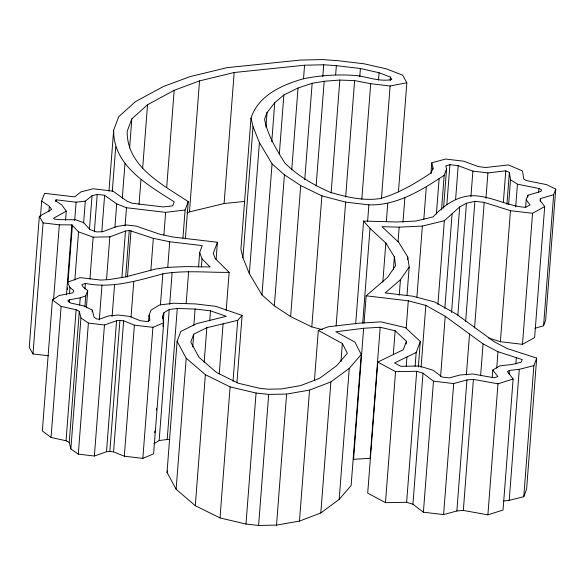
<?xml version="1.0" encoding="UTF-8"?>
<svg xmlns="http://www.w3.org/2000/svg" width="585" height="585" viewBox="0 0 585 585"><rect width="100%" height="100%" fill="white"/><g stroke="black" fill="none" stroke-linecap="round" stroke-linejoin="round"><path stroke-width="0.88" d="M398.436 191.953L406.838 82.763L402.634 75.136L386.195 68.825L364.031 63.787L337.37 60.635L322.225 59.568L300.215 60.079L227.053 67.663L190.118 76.598L163.281 86.558L135.449 101.658L118.696 116.715L113.651 130.214C113.095 165.833 148.232 185.116 174.206 201.847L172.729 205.803L163.369 206.944L132.232 203.258L127.194 201.298L112.956 191.127L93.052 188.772L80.92 191.909L74.96 196.67L73.929 196.794L44.57 193.321L41.667 201.079L49.374 206.264L51.685 209.437L39.334 216.37L29.25 347.402L32.994 353.932L48.35 355.746M40.475 216.545L41.667 201.079M32.994 353.932L43.078 222.9L39.334 216.37M48.957 211.726L49.374 206.264M55.933 201.642L56.072 199.821L76.094 202.191L85.3 201.13L92.035 195.748L97.22 194.41L104.62 195.288L116.7 203.916L126.47 207.726L165.628 212.355L185.101 209.993L188.231 201.628C162.893 184.728 126.726 166.835 127.172 131.332L131.83 118.872L147.544 104.744L174.169 90.309L199.536 80.891L234.183 72.511L304.566 65.22L323.717 64.767L336.36 65.659L360.404 68.504L379.058 72.745L390.436 77.11L391.76 79.501C379.965 82.002 367.98 76.993 356.309 75.545C338.671 74.193 320.916 75.216 303.578 78.734C282.343 84.715 258.212 95.413 250.994 118.141L240.91 249.173L242.943 257.671L249.334 273.656L261.978 294.891L274.336 305.838L290.613 316.58L311.805 326.913L322.364 329.677M43.078 222.9L59.334 224.815L71.86 224.896L78.558 231.894L93.147 237.152L109.826 236.852L125.49 231.031L129.263 230.439L153.328 238.336L169.716 241.759L202.249 245.605L199.69 252.435L202.008 258.855L210.117 266.935L185.833 266.599L166.9 267.396L155.01 269.151L125.804 276.866L108.927 279.615L100.766 280.069L80.05 277.619L67.516 282.211L69.937 287.491L73.783 290.562L72.95 292.792L59.114 295.549L52.416 299.922L42.332 430.962L51.041 437.434L66.046 440.776L69.227 442.392L70.858 448.958L78.31 454.121L94.375 456.022L106.499 451.759L109.834 451.437L113.563 451.876L124.312 456.198L142.835 458.384L153.606 453.836L163.683 322.803L162.586 316.368L163.946 312.719L169.233 309.487L177.277 308.478L195.105 309.026L210.498 310.847L226.329 316.302L196.794 323.571L180.802 331.468L177.101 341.347L167.025 472.38L176.129 489.243L195.288 505.711L220.011 517.922L245.985 524.072L258.607 525.432L276.522 525.118L299.461 521.103L320.814 512.957L339.176 499.407L351.132 485.506L361.216 354.473L354.919 342.079L335.834 331.753L363.636 328.28L380.191 327.271L395.138 330.781L406.436 341.267L406.224 344.002M53.593 299.432L59.334 224.815M65.571 220.216L66.266 211.119L61.798 204.991L55.677 200.874L56.072 199.821M51.041 437.434L61.118 306.401L52.416 299.922M66.471 294.957L71.86 224.896M67.436 289.699L67.582 287.878M67.999 282.423L72.408 225.093M74.697 220.391L76.094 202.191M69.447 293.86L69.937 287.491M69.191 302.503L69.403 299.776L80.225 297.838L85.739 295.871L87.713 290.584L82.843 286.694L81.915 284.676L85.41 283.396C111.567 288.807 137.767 280.61 162.835 273.846C184.728 270.102 207.068 272.632 229.13 272.339L226.19 310.562M74.843 280.12L78.558 231.894M66.046 440.776L76.13 309.743L61.118 306.401M83.618 222.973L85.3 201.13M79.662 305.114L80.225 297.838M69.227 442.392L79.311 311.359L76.13 309.743M70.858 448.958L80.942 317.926L79.311 311.359M89.446 229.415L92.035 195.748M84.986 288.858L85.41 283.396M84.898 306.796L85.739 295.871M86.383 307.871L87.713 290.584M89.929 279.008L93.147 237.152M94.346 231.718L97.22 194.41M78.31 454.121L88.393 323.088L80.942 317.926M92.174 311.944L92.313 310.123L84.262 306.043L70.602 303.001L67.736 300.865L69.403 299.776M101.819 231.682L104.62 195.288M108.956 191.178L113.651 130.214M99.304 319.929L101.965 285.356M112.283 191.478L115.713 146.893M106.536 279.615L109.826 236.852M94.375 456.022L104.459 324.982L116.583 320.726L119.918 320.404L123.64 320.843L134.396 325.158L152.919 327.351L163.683 322.803M114.887 227.58L116.7 203.916M112.108 316.5L114.558 284.654M122.294 198.242L124.956 163.661M129.592 147.99L131.83 118.872M106.499 451.759L116.583 320.726M125.073 225.92L126.47 207.726M121.921 277.436L125.49 231.031M109.834 451.437L119.918 320.404M125.695 276.851L129.263 230.439M113.563 451.876L123.64 320.843M127.457 277.056L131.033 230.651M139.054 204.34L140.941 179.77M131.055 317.004L133.782 281.517M142.645 168.443L147.544 104.744M124.312 456.198L134.396 325.158M150.879 270.182L153.328 238.336M148.561 321.662L149.051 315.293L150.945 310.218L159.464 305.004L173.467 303.242L195.405 303.915L215.741 306.321L242.102 315.417L236.918 382.751M142.835 458.384L152.919 327.351M166.674 187.668L174.169 90.309M163.88 235.097L165.628 212.355M160.451 304.785L162.835 273.846M162.44 318.189L162.586 316.368M154.703 432.834L154.842 431.013M156.458 410.085L156.597 408.264M162.893 326.371L163.04 324.551M163.244 321.823L163.946 312.719M167.756 267.235L169.716 241.759M153.862 443.759L159.149 440.527L169.233 309.487M169.687 304.324L172.136 272.478M159.149 440.527L167.193 439.51L177.277 308.478M182.929 238.197L185.101 209.993M185.357 238.936L188.231 201.628M186.922 212.867L189.46 211.924L199.536 80.891M186.169 303.63L188.619 271.784M176.129 489.243L186.213 358.21L177.101 341.347M193.847 325.406L195.105 309.026M198.571 266.994L199.69 252.435M192.736 346.934L193.715 334.196L206.834 327.717L237.722 320.317L242.102 315.417M201.372 267.045L202.008 258.855M204.172 362.29L206.834 327.717M195.288 505.711L205.372 374.678L186.213 358.21M209.73 320.858L210.498 310.847M216.106 259.543L217.437 242.256L173.065 237.013L159.829 234.249L136.268 226.124L126.47 224.969L116.744 226.49L102.55 231.762L96.423 231.872L89.893 229.517L83.757 222.731L75.56 219.755L59.195 219.66L54.164 219.061L53.666 218.19L66.266 211.119M189.46 211.924L224.106 203.543L234.183 72.511M219.229 373.873L223.082 323.827M220.011 517.922L230.095 386.882L205.372 374.678M233.027 381.288L237.722 320.317M242.943 257.671L253.027 126.638L250.994 118.141M249.334 273.656L259.418 142.616L253.027 126.638M265.912 127.091L267.031 112.532L274.767 102.675L283.871 94.997L298.036 87.999L312.156 83.282L324.178 81.271L339.819 80.065L354.62 80.598L370.707 83.706L390.115 86.002L406.838 82.763M271.754 141.804L274.767 102.675M261.978 294.891L272.062 163.858L259.418 142.616M245.985 524.072L256.062 393.04L230.095 386.882M279.323 154.14L283.871 94.997M274.336 305.838L284.42 174.805L272.062 163.858M258.607 525.432L268.69 394.4L286.606 394.085L309.545 390.071L330.898 381.917L349.26 368.374L361.216 354.473M291.732 169.891L298.036 87.999M303.513 78.865L304.566 65.22M290.613 316.58L300.697 185.547L284.42 174.805M276.522 525.118L286.606 394.085M304.734 179.741L312.156 83.282M322.81 76.598L323.717 64.767M316.127 185.913L324.178 81.271M311.805 326.913L321.889 195.88L300.697 185.547M299.461 521.103L309.545 390.071M335.658 74.756L336.36 65.659M314.438 380.491L318.291 330.445L328.192 326.818L358.51 323.22L380.886 321.852L405.39 327.607L420.308 341.457L418.348 366.934M331.132 192.896L339.819 80.065M320.814 512.957L330.898 381.917M345.662 197.072L354.62 80.598M336.112 325.852L345.64 202.103L321.889 195.88M359.768 76.693L360.404 68.504M340.938 361.654L342.342 343.461L318.291 330.445M361.815 199.273L370.707 83.706M339.176 499.407L349.26 368.374M355.68 323.907L363.592 221.086L396.535 221.964L415.928 221.05L433.097 216.874C443.32 205.957 455.627 196.823 471.049 195.704C490.164 195.288 506.859 206.183 525.637 207.331L530.061 204.867L526.2 199.777L527.904 195.229L540.949 191.419L541.549 189.796L538.917 188.502L517.44 184.18L510.522 179.749L509.381 172.414L505.776 170.857L487.912 172.897L472.892 171.12L458.194 165.679L449.923 164.707L445.807 165.833L446.567 168.948L443.562 208.077M367.621 221.225L368.879 204.845C396.952 205.759 421.558 190.11 444.176 175.339L446.567 168.948M378.502 80.021L379.058 72.745M362.737 323.044L370.02 228.406L363.592 221.086M363.636 328.28L353.552 459.313L370.108 458.304L380.191 327.271M364.067 323.11L366.166 295.813L387.606 277.312L395.614 265.678L394.363 256.852L385.837 243.053L370.02 228.406M390.158 80.752L390.436 77.11M381.435 198.834L390.115 86.002M386.349 221.642L387.753 203.441M382.824 282.182L385.837 243.053M406.436 341.267L403.27 349.742L377.793 362.071L367.709 493.104L385.464 502.669L406.626 502.31L412.93 504.226L423.401 512.219L443.605 514.603L456.863 510.976L463.327 510.434L487.897 514.837L503.041 510.04L513.125 379.007L507.4 371.599L509.403 370.407L519.29 369.325L533.864 365.662L536.694 358.093L507.166 348.536L494.201 341.728L456.49 314.203L434.728 301.999L412.454 296.142L385.179 292.917L400.447 279.74L409.178 267.06L407.745 256.983L398.648 242.256L381.983 226.695L399.182 227.155L422.37 226.066L444.351 220.72L459.686 206.958L466.457 203.266L474.896 201.298L484.212 202.403L510.464 210.68L532.562 213.291L544.701 206.534L539.955 200.282L540.606 198.542L553.644 194.725L555.75 189.109L546.697 184.655L526.222 180.531L523.758 178.959L522.522 171.003L508.431 164.911L485.762 167.5L478.428 166.637L463.729 161.189L445.565 159.047L431.752 162.827L430.911 173.745M393.383 269.59L394.363 256.852M398.063 241.715L399.182 227.155M402.97 222.344L404.857 197.781M393.317 354.444L395.138 330.781M399.255 295.213L400.447 279.74M385.464 502.669L395.548 371.636L377.793 362.071M407.54 259.718L407.745 256.983M407.006 295.271L409.178 267.06M406.202 328.09L408.301 300.792L366.166 295.813M406.224 366.064L406.926 356.967M416.908 297.048L422.37 226.066M423.803 219.536L426.319 186.776M415.131 366.137L416.176 352.492L420.308 341.457M406.626 502.31L416.71 371.278L395.548 371.636M432.871 169.76L433.01 167.939L431.752 162.827M421.083 367.285L425.843 305.407L408.301 300.792M412.93 504.226L423.006 373.193L416.71 371.278M436.403 214.059L439.138 178.571M441.514 209.92L444.176 175.339M437.909 304.434L444.351 220.72M446.845 204.743L449.923 164.707M423.401 512.219L433.485 381.186L423.006 373.193M444.819 308.397L452.103 213.766M440.607 376.338L445.229 316.28L425.843 305.407M455.605 199.353L458.194 165.679M451.561 312.514L459.686 206.958M457.843 315.191L466.457 203.266M443.605 514.603L453.682 383.57L466.94 379.943L473.411 379.402L497.981 383.804L513.125 379.007M470.932 196.604L472.892 171.12M465.653 321.414L474.896 201.298M466.384 374.963L469.528 334.02M456.863 510.976L466.94 379.943M474.552 327.973L484.212 202.403M485.952 198.373L487.912 172.897M463.327 510.434L473.411 379.402M480.607 375.738L483.064 343.892L445.229 316.28M503.327 202.71L505.776 170.857M492.248 377.303L492.804 370.027L499.831 365.837L511.992 364.506L521.228 362.188L522.2 359.57L497.989 351.731L483.064 343.892M506.932 204.267L509.381 172.414M508.636 204.319L510.522 179.749M496.723 368.111L497.989 351.731M544.701 206.534L534.617 337.567L522.478 344.324L500.38 341.713L510.464 210.68M487.897 514.837L497.981 383.804M515.692 206.929L517.44 184.18M509.118 374.049L509.403 370.407M525.637 207.061L526.2 199.777M527.765 197.05L527.904 195.229M515.846 364.038L516.336 357.669M503.817 500.95L509.206 500.358L519.29 369.325M522.478 344.324L532.562 213.291M538.639 192.143L538.917 188.502M540.394 201.269L540.606 198.542M509.206 500.358L523.78 496.694L533.864 365.662M536.694 358.093L526.61 489.126L523.78 496.694M534.865 328.302L543.567 325.765L553.644 194.725M555.75 189.109L545.666 320.141L543.567 325.765M217.437 242.256L213.291 253.327L215.119 258.387L229.13 272.339M267.031 112.532L264.552 119.15C267.616 135.237 276.354 149.336 284.873 163.04C297.765 175.924 313.706 185.035 330.276 192.341C346.408 197.013 363.263 201.116 380.14 198.571C398.67 193.503 415.255 183.398 431.16 172.882L433.01 167.939M193.715 334.196L190.776 342.064L199.068 357.413L216.721 372.594L238.278 383.233L259.674 388.301L267.959 389.193L281.37 388.959L300.573 385.595L319.461 378.393L336.66 365.698L347.336 353.289L342.342 343.461M167.025 472.38L167.639 470.735M416.176 352.492L394.561 362.949L400.842 366.327L419.218 366.02L433.171 370.261L442.077 377.054L449.331 377.91L459.744 375.058L472.804 373.976L494.084 377.786L497.872 376.586L492.804 370.027M224.106 203.543L244.859 201.394M167.193 439.51L169.862 439.591M256.062 393.04L268.69 394.4M345.64 202.103L368.879 204.845M88.393 323.088L104.459 324.982M433.485 381.186L453.682 383.57M488.526 337.976L500.38 341.713M92.313 310.123L94.068 317.15L96.605 318.913L99.253 319.227L108.569 315.951L118.046 315.037L129.534 316.397L140.283 320.712L147.04 321.509L149.906 320.302L149.051 315.293"/></g></svg>
